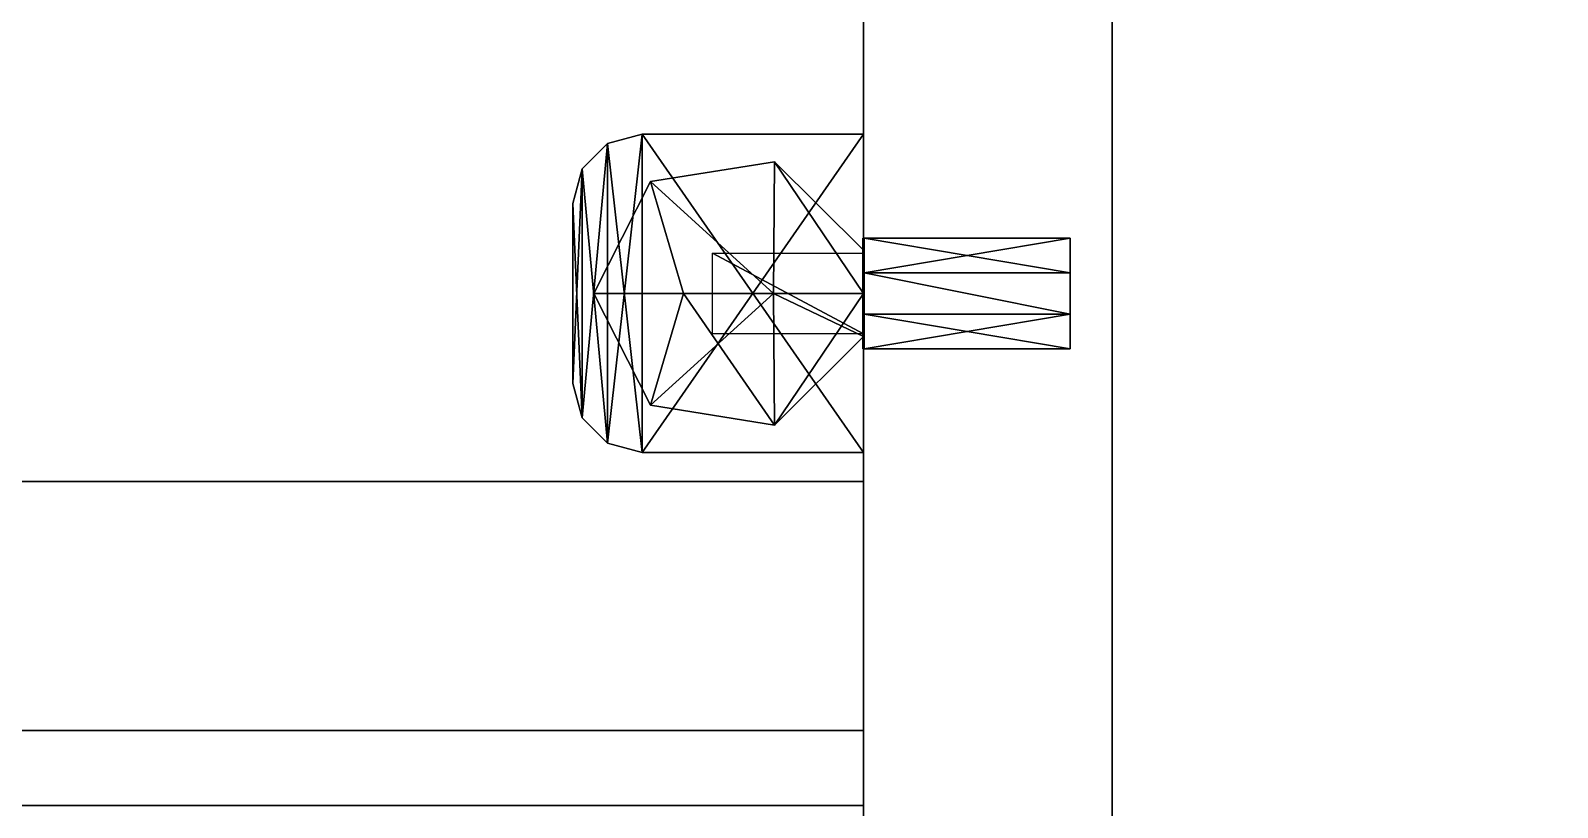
# Model space of a CAD drawing. Extents: x 0 to 4956, y -4930 to 0.
# Drawn here: x 3468.3 to 3578.7, y -4785.5 to -4729.4 of the extents above; entities that cross this region are included whole.
import ezdxf

# ---------------------------------------------------------------- set-up
doc = ezdxf.new("R2010")
doc.units = 0
for name, color, linetype in [('LAYER0', 7, 'CONTINUOUS'), ('LAYER1181', 7, 'CONTINUOUS'), ('LAYER1188', 7, 'CONTINUOUS'), ('LAYER1189', 254, 'CONTINUOUS'), ('LAYER836', 7, 'CONTINUOUS'), ('LAYER838', 7, 'CONTINUOUS'), ('LAYER842', 7, 'CONTINUOUS'), ('LAYER848', 7, 'CONTINUOUS'), ('LAYER853', 7, 'CONTINUOUS')]:
    doc.layers.add(name, color=color, linetype=linetype)

msp = doc.modelspace()

# ---------------------------------------------------------------- linework, layer by layer
at = {"layer": 'LAYER0', "invisible_edges": 1}
for points in [[(4956, 0), (0, -4930), (0, 0), (4956, 0)], [(4956, -4930, 5), (0, 0, 5), (0, -4930, 5), (4956, -4930, 5)], [(0, 0, 5), (4956, -4930, 5), (4956, 0, 5), (0, 0, 5)], [(0, -4930), (4956, 0), (4956, -4930), (0, -4930)]]:
    msp.add_3dface(points, dxfattribs=at)
at = {"layer": 'LAYER1181', "invisible_edges": 1}
for points in [[(3528.5, -4785.4, 1989), (2744.5, -4310, 1989), (2744.5, -4785.4, 1989), (3528.5, -4785.4, 1989)], [(2744.5, -4310, 1989), (3528.5, -4785.4, 1989), (3528.5, -4310, 1989), (2744.5, -4310, 1989)], [(3528.5, -4310, 1971), (2744.5, -4785.4, 1971), (2744.5, -4310, 1971), (3528.5, -4310, 1971)], [(2744.5, -4785.4, 1971), (3528.5, -4310, 1971), (3528.5, -4785.4, 1971), (2744.5, -4785.4, 1971)], [(3528.5, -4785.4, 1989), (3528.5, -4310, 1971), (3528.5, -4310, 1989), (3528.5, -4785.4, 1989)], [(3528.5, -4310, 1971), (3528.5, -4785.4, 1989), (3528.5, -4785.4, 1971), (3528.5, -4310, 1971)], [(2744.5, -4785.4, 1971), (3528.5, -4785.4, 1989), (2744.5, -4785.4, 1989), (2744.5, -4785.4, 1971)], [(3528.5, -4785.4, 1989), (2744.5, -4785.4, 1971), (3528.5, -4785.4, 1971), (3528.5, -4785.4, 1989)]]:
    msp.add_3dface(points, dxfattribs=at)
at = {"layer": 'LAYER1188'}
for points in [[(3510, -4737.57, 1971), (3512.5, -4736.9, 1969.01), (3510, -4737.57, 1969.01), (3510, -4737.57, 1971)], [(3512.5, -4736.9, 1971), (3512.5, -4736.9, 1969.01), (3510, -4737.57, 1971), (3512.5, -4736.9, 1971)], [(3512.5, -4736.9, 1969.01), (3510, -4759.23, 1969.01), (3510, -4737.57, 1969.01), (3512.5, -4736.9, 1969.01)], [(3512.5, -4759.9, 1969.01), (3510, -4759.23, 1969.01), (3512.5, -4736.9, 1969.01), (3512.5, -4759.9, 1969.01)], [(3510, -4759.23, 1971), (3512.5, -4736.9, 1971), (3510, -4737.57, 1971), (3510, -4759.23, 1971)], [(3512.5, -4759.9, 1971), (3512.5, -4736.9, 1971), (3510, -4759.23, 1971), (3512.5, -4759.9, 1971)], [(3510, -4737.57, 1969.01), (3512.5, -4759.9, 1969.01), (3512.5, -4736.9, 1969.01), (3510, -4737.57, 1969.01)], [(3510, -4737.57, 1971), (3512.5, -4759.9, 1971), (3512.5, -4736.9, 1971), (3510, -4737.57, 1971)], [(3512.5, -4736.9, 1969.01), (3510, -4737.57, 1971), (3510, -4737.57, 1969.01), (3512.5, -4736.9, 1969.01)], [(3512.5, -4736.9, 1971), (3510, -4737.57, 1971), (3512.5, -4736.9, 1969.01), (3512.5, -4736.9, 1971)], [(3528.5, -4759.9, 1969.01), (3512.5, -4736.9, 1969.01), (3528.5, -4736.9, 1969.01), (3528.5, -4759.9, 1969.01)], [(3512.5, -4759.9, 1969.01), (3512.5, -4736.9, 1969.01), (3528.5, -4759.9, 1969.01), (3512.5, -4759.9, 1969.01)], [(3528.5, -4759.9, 1971), (3512.5, -4736.9, 1971), (3528.5, -4736.9, 1971), (3528.5, -4759.9, 1971)], [(3512.5, -4759.9, 1971), (3512.5, -4736.9, 1971), (3528.5, -4759.9, 1971), (3512.5, -4759.9, 1971)], [(3512.5, -4736.9, 1969.01), (3528.5, -4736.9, 1971), (3528.5, -4736.9, 1969.01), (3512.5, -4736.9, 1969.01)], [(3512.5, -4736.9, 1971), (3528.5, -4736.9, 1971), (3512.5, -4736.9, 1969.01), (3512.5, -4736.9, 1971)], [(3512.5, -4736.9, 1969.01), (3528.5, -4759.9, 1969.01), (3512.5, -4759.9, 1969.01), (3512.5, -4736.9, 1969.01)], [(3528.5, -4736.9, 1969.01), (3528.5, -4759.9, 1969.01), (3512.5, -4736.9, 1969.01), (3528.5, -4736.9, 1969.01)], [(3528.5, -4736.9, 1971), (3512.5, -4736.9, 1969.01), (3512.5, -4736.9, 1971), (3528.5, -4736.9, 1971)], [(3528.5, -4736.9, 1969.01), (3512.5, -4736.9, 1969.01), (3528.5, -4736.9, 1971), (3528.5, -4736.9, 1969.01)], [(3512.5, -4759.9, 1971), (3528.5, -4736.9, 1971), (3512.5, -4736.9, 1971), (3512.5, -4759.9, 1971)], [(3528.5, -4759.9, 1971), (3528.5, -4736.9, 1971), (3512.5, -4759.9, 1971), (3528.5, -4759.9, 1971)], [(3528.5, -4736.9, 1969.01), (3528.5, -4759.9, 1971), (3528.5, -4759.9, 1969.01), (3528.5, -4736.9, 1969.01)], [(3528.5, -4736.9, 1971), (3528.5, -4759.9, 1971), (3528.5, -4736.9, 1969.01), (3528.5, -4736.9, 1971)], [(3528.5, -4759.9, 1969.01), (3528.5, -4736.9, 1971), (3528.5, -4736.9, 1969.01), (3528.5, -4759.9, 1969.01)], [(3528.5, -4759.9, 1971), (3528.5, -4736.9, 1971), (3528.5, -4759.9, 1969.01), (3528.5, -4759.9, 1971)], [(3508.17, -4739.4, 1971), (3510, -4737.57, 1969.01), (3508.17, -4739.4, 1969.01), (3508.17, -4739.4, 1971)], [(3510, -4737.57, 1971), (3510, -4737.57, 1969.01), (3508.17, -4739.4, 1971), (3510, -4737.57, 1971)], [(3510, -4737.57, 1969.01), (3510, -4759.23, 1969.01), (3508.17, -4739.4, 1969.01), (3510, -4737.57, 1969.01)], [(3508.17, -4757.4, 1971), (3510, -4737.57, 1971), (3508.17, -4739.4, 1971), (3508.17, -4757.4, 1971)], [(3510, -4759.23, 1971), (3510, -4737.57, 1971), (3508.17, -4757.4, 1971), (3510, -4759.23, 1971)], [(3508.17, -4739.4, 1969.01), (3510, -4759.23, 1969.01), (3510, -4737.57, 1969.01), (3508.17, -4739.4, 1969.01)], [(3508.17, -4739.4, 1971), (3510, -4759.23, 1971), (3510, -4737.57, 1971), (3508.17, -4739.4, 1971)], [(3510, -4737.57, 1969.01), (3508.17, -4739.4, 1971), (3508.17, -4739.4, 1969.01), (3510, -4737.57, 1969.01)], [(3510, -4737.57, 1971), (3508.17, -4739.4, 1971), (3510, -4737.57, 1969.01), (3510, -4737.57, 1971)], [(3510, -4759.23, 1969.01), (3512.5, -4759.9, 1969.01), (3510, -4737.57, 1969.01), (3510, -4759.23, 1969.01)], [(3510, -4759.23, 1971), (3512.5, -4759.9, 1971), (3510, -4737.57, 1971), (3510, -4759.23, 1971)], [(3507.5, -4741.9, 1971), (3508.17, -4739.4, 1969.01), (3507.5, -4741.9, 1969.01), (3507.5, -4741.9, 1971)], [(3508.17, -4739.4, 1971), (3508.17, -4739.4, 1969.01), (3507.5, -4741.9, 1971), (3508.17, -4739.4, 1971)], [(3508.17, -4739.4, 1969.01), (3508.17, -4757.4, 1969.01), (3507.5, -4741.9, 1969.01), (3508.17, -4739.4, 1969.01)], [(3507.5, -4754.9, 1971), (3508.17, -4739.4, 1971), (3507.5, -4741.9, 1971), (3507.5, -4754.9, 1971)], [(3508.17, -4757.4, 1971), (3508.17, -4739.4, 1971), (3507.5, -4754.9, 1971), (3508.17, -4757.4, 1971)], [(3507.5, -4741.9, 1969.01), (3508.17, -4757.4, 1969.01), (3508.17, -4739.4, 1969.01), (3507.5, -4741.9, 1969.01)], [(3507.5, -4741.9, 1971), (3508.17, -4757.4, 1971), (3508.17, -4739.4, 1971), (3507.5, -4741.9, 1971)], [(3508.17, -4739.4, 1969.01), (3507.5, -4741.9, 1971), (3507.5, -4741.9, 1969.01), (3508.17, -4739.4, 1969.01)], [(3508.17, -4739.4, 1971), (3507.5, -4741.9, 1971), (3508.17, -4739.4, 1969.01), (3508.17, -4739.4, 1971)], [(3508.17, -4739.4, 1969.01), (3510, -4759.23, 1969.01), (3508.17, -4757.4, 1969.01), (3508.17, -4739.4, 1969.01)], [(3508.17, -4757.4, 1969.01), (3510, -4759.23, 1969.01), (3508.17, -4739.4, 1969.01), (3508.17, -4757.4, 1969.01)], [(3508.17, -4757.4, 1971), (3510, -4759.23, 1971), (3508.17, -4739.4, 1971), (3508.17, -4757.4, 1971)], [(3513.113, -4740.316, 1985), (3522.069, -4738.882, 1971), (3513.113, -4740.316, 1971), (3513.113, -4740.316, 1985)], [(3522.069, -4738.882, 1985), (3522.069, -4738.882, 1971), (3513.113, -4740.316, 1985), (3522.069, -4738.882, 1985)], [(3522.069, -4738.882, 1985), (3513.113, -4740.316, 1985), (3522, -4748.4, 1985), (3522.069, -4738.882, 1985)], [(3522.069, -4738.882, 1971), (3513.113, -4740.316, 1985), (3513.113, -4740.316, 1971), (3522.069, -4738.882, 1971)], [(3522.069, -4738.882, 1985), (3513.113, -4740.316, 1985), (3522.069, -4738.882, 1971), (3522.069, -4738.882, 1985)], [(3522.069, -4738.882, 1985), (3513.113, -4740.316, 1985), (3522, -4748.4, 1985), (3522.069, -4738.882, 1985)], [(3528.5, -4748.4, 1985), (3522.069, -4738.882, 1985), (3522, -4748.4, 1985), (3528.5, -4748.4, 1985)], [(3528.5, -4748.4, 1985), (3522.069, -4738.882, 1985), (3522, -4748.4, 1985), (3528.5, -4748.4, 1985)], [(3528.5, -4745.277, 1985), (3522.069, -4738.882, 1985), (3528.5, -4748.4, 1985), (3528.5, -4745.277, 1985)], [(3522.069, -4738.882, 1971), (3528.5, -4745.277, 1985), (3528.5, -4745.277, 1971), (3522.069, -4738.882, 1971)], [(3522.069, -4738.882, 1985), (3528.5, -4745.277, 1985), (3522.069, -4738.882, 1971), (3522.069, -4738.882, 1985)], [(3528.5, -4745.277, 1971), (3522.069, -4738.882, 1985), (3522.069, -4738.882, 1971), (3528.5, -4745.277, 1971)], [(3528.5, -4745.277, 1985), (3522.069, -4738.882, 1985), (3528.5, -4745.277, 1971), (3528.5, -4745.277, 1985)], [(3528.5, -4745.277, 1985), (3522.069, -4738.882, 1985), (3528.5, -4748.4, 1985), (3528.5, -4745.277, 1985)], [(3515.5, -4748.4, 1985), (3513.113, -4740.316, 1985), (3509, -4748.4, 1985), (3515.5, -4748.4, 1985)], [(3509, -4748.4, 1985), (3513.113, -4740.316, 1971), (3509, -4748.4, 1971), (3509, -4748.4, 1985)], [(3513.113, -4740.316, 1985), (3513.113, -4740.316, 1971), (3509, -4748.4, 1985), (3513.113, -4740.316, 1985)], [(3513.113, -4740.316, 1971), (3509, -4748.4, 1985), (3509, -4748.4, 1971), (3513.113, -4740.316, 1971)], [(3513.113, -4740.316, 1985), (3509, -4748.4, 1985), (3513.113, -4740.316, 1971), (3513.113, -4740.316, 1985)], [(3513.113, -4740.316, 1985), (3509, -4748.4, 1985), (3515.5, -4748.4, 1985), (3513.113, -4740.316, 1985)], [(3522, -4748.4, 1985), (3513.113, -4740.316, 1985), (3515.5, -4748.4, 1985), (3522, -4748.4, 1985)], [(3522, -4748.4, 1985), (3513.113, -4740.316, 1985), (3515.5, -4748.4, 1985), (3522, -4748.4, 1985)], [(3507.5, -4754.9, 1971), (3507.5, -4741.9, 1969.01), (3507.5, -4741.9, 1971), (3507.5, -4754.9, 1971)], [(3507.5, -4754.9, 1969.01), (3507.5, -4741.9, 1969.01), (3507.5, -4754.9, 1971), (3507.5, -4754.9, 1969.01)], [(3507.5, -4754.9, 1969.01), (3507.5, -4741.9, 1971), (3507.5, -4741.9, 1969.01), (3507.5, -4754.9, 1969.01)], [(3507.5, -4754.9, 1971), (3507.5, -4741.9, 1971), (3507.5, -4754.9, 1969.01), (3507.5, -4754.9, 1971)], [(3507.5, -4741.9, 1969.01), (3508.17, -4757.4, 1969.01), (3507.5, -4754.9, 1969.01), (3507.5, -4741.9, 1969.01)], [(3507.5, -4754.9, 1969.01), (3508.17, -4757.4, 1969.01), (3507.5, -4741.9, 1969.01), (3507.5, -4754.9, 1969.01)], [(3507.5, -4754.9, 1971), (3508.17, -4757.4, 1971), (3507.5, -4741.9, 1971), (3507.5, -4754.9, 1971)], [(3517.592, -4745.48, 1969), (3528.5, -4751.32, 1969), (3517.592, -4751.32, 1969), (3517.592, -4745.48, 1969)], [(3528.5, -4745.48, 1969), (3528.5, -4751.32, 1969), (3517.592, -4745.48, 1969), (3528.5, -4745.48, 1969)], [(3528.5, -4745.277, 1985), (3528.5, -4751.522, 1971), (3528.5, -4745.277, 1971), (3528.5, -4745.277, 1985)], [(3528.5, -4751.522, 1985), (3528.5, -4751.522, 1971), (3528.5, -4745.277, 1985), (3528.5, -4751.522, 1985)], [(3528.5, -4751.522, 1971), (3528.5, -4745.277, 1985), (3528.5, -4745.277, 1971), (3528.5, -4751.522, 1971)], [(3528.5, -4751.522, 1985), (3528.5, -4745.277, 1985), (3528.5, -4751.522, 1971), (3528.5, -4751.522, 1985)], [(3513.113, -4756.483, 1985), (3515.5, -4748.4, 1985), (3509, -4748.4, 1985), (3513.113, -4756.483, 1985)], [(3509, -4748.4, 1971), (3513.113, -4756.483, 1985), (3509, -4748.4, 1985), (3509, -4748.4, 1971)], [(3513.113, -4756.483, 1971), (3513.113, -4756.483, 1985), (3509, -4748.4, 1971), (3513.113, -4756.483, 1971)], [(3509, -4748.4, 1971), (3513.113, -4756.483, 1985), (3513.113, -4756.483, 1971), (3509, -4748.4, 1971)], [(3509, -4748.4, 1985), (3513.113, -4756.483, 1985), (3509, -4748.4, 1971), (3509, -4748.4, 1985)], [(3513.113, -4756.483, 1985), (3509, -4748.4, 1985), (3515.5, -4748.4, 1985), (3513.113, -4756.483, 1985)], [(3522.069, -4757.917, 1985), (3515.5, -4748.4, 1985), (3513.113, -4756.483, 1985), (3522.069, -4757.917, 1985)], [(3522, -4748.4, 1985), (3513.113, -4756.483, 1985), (3515.5, -4748.4, 1985), (3522, -4748.4, 1985)], [(3522.069, -4757.917, 1985), (3513.113, -4756.483, 1985), (3522, -4748.4, 1985), (3522.069, -4757.917, 1985)], [(3522, -4748.4, 1985), (3515.5, -4748.4, 1985), (3522.069, -4757.917, 1985), (3522, -4748.4, 1985)], [(3528.5, -4751.522, 1985), (3522, -4748.4, 1985), (3522.069, -4757.917, 1985), (3528.5, -4751.522, 1985)], [(3528.5, -4748.4, 1985), (3522, -4748.4, 1985), (3528.5, -4751.522, 1985), (3528.5, -4748.4, 1985)], [(3528.5, -4748.4, 1985), (3522.069, -4757.917, 1985), (3522, -4748.4, 1985), (3528.5, -4748.4, 1985)], [(3528.5, -4751.522, 1985), (3522.069, -4757.917, 1985), (3528.5, -4748.4, 1985), (3528.5, -4751.522, 1985)], [(3522.069, -4757.917, 1971), (3528.5, -4751.522, 1985), (3522.069, -4757.917, 1985), (3522.069, -4757.917, 1971)], [(3528.5, -4751.522, 1971), (3528.5, -4751.522, 1985), (3522.069, -4757.917, 1971), (3528.5, -4751.522, 1971)], [(3522.069, -4757.917, 1971), (3528.5, -4751.522, 1985), (3528.5, -4751.522, 1971), (3522.069, -4757.917, 1971)], [(3522.069, -4757.917, 1985), (3528.5, -4751.522, 1985), (3522.069, -4757.917, 1971), (3522.069, -4757.917, 1985)], [(3507.5, -4754.9, 1969.01), (3508.17, -4757.4, 1971), (3507.5, -4754.9, 1971), (3507.5, -4754.9, 1969.01)], [(3508.17, -4757.4, 1969.01), (3508.17, -4757.4, 1971), (3507.5, -4754.9, 1969.01), (3508.17, -4757.4, 1969.01)], [(3508.17, -4757.4, 1969.01), (3507.5, -4754.9, 1971), (3507.5, -4754.9, 1969.01), (3508.17, -4757.4, 1969.01)], [(3508.17, -4757.4, 1971), (3507.5, -4754.9, 1971), (3508.17, -4757.4, 1969.01), (3508.17, -4757.4, 1971)], [(3513.113, -4756.483, 1971), (3522.069, -4757.917, 1985), (3513.113, -4756.483, 1985), (3513.113, -4756.483, 1971)], [(3522.069, -4757.917, 1971), (3522.069, -4757.917, 1985), (3513.113, -4756.483, 1971), (3522.069, -4757.917, 1971)], [(3513.113, -4756.483, 1971), (3522.069, -4757.917, 1985), (3522.069, -4757.917, 1971), (3513.113, -4756.483, 1971)], [(3513.113, -4756.483, 1985), (3522.069, -4757.917, 1985), (3513.113, -4756.483, 1971), (3513.113, -4756.483, 1985)], [(3508.17, -4757.4, 1969.01), (3510, -4759.23, 1971), (3508.17, -4757.4, 1971), (3508.17, -4757.4, 1969.01)], [(3510, -4759.23, 1969.01), (3510, -4759.23, 1971), (3508.17, -4757.4, 1969.01), (3510, -4759.23, 1969.01)], [(3510, -4759.23, 1969.01), (3508.17, -4757.4, 1971), (3508.17, -4757.4, 1969.01), (3510, -4759.23, 1969.01)], [(3510, -4759.23, 1971), (3508.17, -4757.4, 1971), (3510, -4759.23, 1969.01), (3510, -4759.23, 1971)], [(3510, -4759.23, 1969.01), (3512.5, -4759.9, 1971), (3510, -4759.23, 1971), (3510, -4759.23, 1969.01)], [(3512.5, -4759.9, 1969.01), (3512.5, -4759.9, 1971), (3510, -4759.23, 1969.01), (3512.5, -4759.9, 1969.01)], [(3512.5, -4759.9, 1969.01), (3510, -4759.23, 1971), (3510, -4759.23, 1969.01), (3512.5, -4759.9, 1969.01)], [(3512.5, -4759.9, 1971), (3510, -4759.23, 1971), (3512.5, -4759.9, 1969.01), (3512.5, -4759.9, 1971)], [(3512.5, -4759.9, 1971), (3528.5, -4759.9, 1969.01), (3512.5, -4759.9, 1969.01), (3512.5, -4759.9, 1971)], [(3528.5, -4759.9, 1971), (3528.5, -4759.9, 1969.01), (3512.5, -4759.9, 1971), (3528.5, -4759.9, 1971)], [(3528.5, -4759.9, 1969.01), (3512.5, -4759.9, 1971), (3512.5, -4759.9, 1969.01), (3528.5, -4759.9, 1969.01)], [(3528.5, -4759.9, 1971), (3512.5, -4759.9, 1971), (3528.5, -4759.9, 1969.01), (3528.5, -4759.9, 1971)]]:
    msp.add_3dface(points, dxfattribs=at)
at = {"layer": 'LAYER1189'}
for points in [[(3528.55, -4746.9, 1979.83), (3528.45, -4744.4, 1976.5), (3528.45, -4746.9, 1979.83), (3528.55, -4746.9, 1979.83)], [(3528.55, -4744.4, 1976.5), (3528.45, -4744.4, 1976.5), (3528.55, -4746.9, 1979.83), (3528.55, -4744.4, 1976.5)], [(3528.55, -4744.4, 1976.5), (3528.45, -4746.9, 1973.17), (3528.45, -4744.4, 1976.5), (3528.55, -4744.4, 1976.5)], [(3528.55, -4746.9, 1973.17), (3528.45, -4746.9, 1973.17), (3528.55, -4744.4, 1976.5), (3528.55, -4746.9, 1973.17)], [(3528.45, -4744.4, 1980.5), (3528.45, -4752.4, 1972.5), (3528.45, -4752.4, 1980.5), (3528.45, -4744.4, 1980.5)], [(3528.45, -4744.4, 1972.5), (3528.45, -4752.4, 1972.5), (3528.45, -4744.4, 1980.5), (3528.45, -4744.4, 1972.5)], [(3528.55, -4744.4, 1980.5), (3528.45, -4744.4, 1972.5), (3528.45, -4744.4, 1980.5), (3528.55, -4744.4, 1980.5)], [(3528.55, -4744.4, 1972.5), (3528.45, -4744.4, 1972.5), (3528.55, -4744.4, 1980.5), (3528.55, -4744.4, 1972.5)], [(3528.55, -4752.4, 1972.5), (3528.45, -4744.4, 1972.5), (3528.55, -4744.4, 1972.5), (3528.55, -4752.4, 1972.5)], [(3528.45, -4752.4, 1972.5), (3528.45, -4744.4, 1972.5), (3528.55, -4752.4, 1972.5), (3528.45, -4752.4, 1972.5)], [(3528.55, -4744.4, 1980.5), (3528.45, -4752.4, 1980.5), (3528.55, -4752.4, 1980.5), (3528.55, -4744.4, 1980.5)], [(3528.45, -4744.4, 1980.5), (3528.45, -4752.4, 1980.5), (3528.55, -4744.4, 1980.5), (3528.45, -4744.4, 1980.5)], [(3543.45, -4746.9, 1979.83), (3528.55, -4744.4, 1976.5), (3528.55, -4746.9, 1979.83), (3543.45, -4746.9, 1979.83)], [(3543.45, -4744.4, 1976.5), (3528.55, -4744.4, 1976.5), (3543.45, -4746.9, 1979.83), (3543.45, -4744.4, 1976.5)], [(3543.45, -4744.4, 1976.5), (3528.55, -4746.9, 1973.17), (3528.55, -4744.4, 1976.5), (3543.45, -4744.4, 1976.5)], [(3543.45, -4746.9, 1973.17), (3528.55, -4746.9, 1973.17), (3543.45, -4744.4, 1976.5), (3543.45, -4746.9, 1973.17)], [(3528.55, -4752.4, 1980.5), (3528.55, -4744.4, 1972.5), (3528.55, -4744.4, 1980.5), (3528.55, -4752.4, 1980.5)], [(3528.55, -4752.4, 1972.5), (3528.55, -4744.4, 1972.5), (3528.55, -4752.4, 1980.5), (3528.55, -4752.4, 1972.5)], [(3543.45, -4749.9, 1979.83), (3543.45, -4744.4, 1976.5), (3543.45, -4746.9, 1979.83), (3543.45, -4749.9, 1979.83)], [(3543.45, -4752.4, 1976.5), (3543.45, -4744.4, 1976.5), (3543.45, -4749.9, 1979.83), (3543.45, -4752.4, 1976.5)], [(3543.45, -4752.4, 1976.5), (3543.45, -4746.9, 1973.17), (3543.45, -4744.4, 1976.5), (3543.45, -4752.4, 1976.5)], [(3528.45, -4749.9, 1979.83), (3528.55, -4746.9, 1979.83), (3528.45, -4746.9, 1979.83), (3528.45, -4749.9, 1979.83)], [(3528.55, -4749.9, 1979.83), (3528.55, -4746.9, 1979.83), (3528.45, -4749.9, 1979.83), (3528.55, -4749.9, 1979.83)], [(3528.55, -4749.9, 1973.17), (3528.45, -4746.9, 1973.17), (3528.55, -4746.9, 1973.17), (3528.55, -4749.9, 1973.17)], [(3528.45, -4749.9, 1973.17), (3528.45, -4746.9, 1973.17), (3528.55, -4749.9, 1973.17), (3528.45, -4749.9, 1973.17)], [(3543.45, -4749.9, 1979.83), (3528.55, -4746.9, 1979.83), (3528.55, -4749.9, 1979.83), (3543.45, -4749.9, 1979.83)], [(3543.45, -4746.9, 1979.83), (3528.55, -4746.9, 1979.83), (3543.45, -4749.9, 1979.83), (3543.45, -4746.9, 1979.83)], [(3543.45, -4749.9, 1973.17), (3528.55, -4746.9, 1973.17), (3543.45, -4746.9, 1973.17), (3543.45, -4749.9, 1973.17)], [(3528.55, -4749.9, 1973.17), (3528.55, -4746.9, 1973.17), (3543.45, -4749.9, 1973.17), (3528.55, -4749.9, 1973.17)], [(3543.45, -4749.9, 1973.17), (3543.45, -4746.9, 1973.17), (3543.45, -4752.4, 1976.5), (3543.45, -4749.9, 1973.17)], [(3528.45, -4749.9, 1979.83), (3528.55, -4752.4, 1976.5), (3528.55, -4749.9, 1979.83), (3528.45, -4749.9, 1979.83)], [(3528.45, -4752.4, 1976.5), (3528.55, -4752.4, 1976.5), (3528.45, -4749.9, 1979.83), (3528.45, -4752.4, 1976.5)], [(3528.45, -4752.4, 1976.5), (3528.55, -4749.9, 1973.17), (3528.55, -4752.4, 1976.5), (3528.45, -4752.4, 1976.5)], [(3528.45, -4749.9, 1973.17), (3528.55, -4749.9, 1973.17), (3528.45, -4752.4, 1976.5), (3528.45, -4749.9, 1973.17)], [(3528.55, -4749.9, 1979.83), (3543.45, -4752.4, 1976.5), (3543.45, -4749.9, 1979.83), (3528.55, -4749.9, 1979.83)], [(3528.55, -4752.4, 1976.5), (3543.45, -4752.4, 1976.5), (3528.55, -4749.9, 1979.83), (3528.55, -4752.4, 1976.5)], [(3528.55, -4752.4, 1976.5), (3543.45, -4749.9, 1973.17), (3543.45, -4752.4, 1976.5), (3528.55, -4752.4, 1976.5)], [(3528.55, -4749.9, 1973.17), (3543.45, -4749.9, 1973.17), (3528.55, -4752.4, 1976.5), (3528.55, -4749.9, 1973.17)], [(3528.55, -4752.4, 1972.5), (3528.45, -4752.4, 1980.5), (3528.45, -4752.4, 1972.5), (3528.55, -4752.4, 1972.5)], [(3528.55, -4752.4, 1980.5), (3528.45, -4752.4, 1980.5), (3528.55, -4752.4, 1972.5), (3528.55, -4752.4, 1980.5)]]:
    msp.add_3dface(points, dxfattribs=at)
at = {"layer": 'LAYER836', "invisible_edges": 1}
for points in [[(3528.5, -4785.4, 871), (2744.5, -4310, 871), (2744.5, -4785.4, 871), (3528.5, -4785.4, 871)], [(2744.5, -4310, 871), (3528.5, -4785.4, 871), (3528.5, -4310, 871), (2744.5, -4310, 871)], [(3528.5, -4310, 853), (2744.5, -4785.4, 853), (2744.5, -4310, 853), (3528.5, -4310, 853)], [(2744.5, -4785.4, 853), (3528.5, -4310, 853), (3528.5, -4785.4, 853), (2744.5, -4785.4, 853)], [(3528.5, -4785.4, 871), (3528.5, -4310, 853), (3528.5, -4310, 871), (3528.5, -4785.4, 871)], [(3528.5, -4310, 853), (3528.5, -4785.4, 871), (3528.5, -4785.4, 853), (3528.5, -4310, 853)], [(2744.5, -4785.4, 853), (3528.5, -4785.4, 871), (2744.5, -4785.4, 871), (2744.5, -4785.4, 853)], [(3528.5, -4785.4, 871), (2744.5, -4785.4, 853), (3528.5, -4785.4, 853), (3528.5, -4785.4, 871)]]:
    msp.add_3dface(points, dxfattribs=at)
at = {"layer": 'LAYER838', "invisible_edges": 1}
for points in [[(3528.5, -4810, 2545), (3528.5, -4250, 5), (3528.5, -4810, 5), (3528.5, -4810, 2545)], [(3528.5, -4250, 5), (3528.5, -4810, 2545), (3528.5, -4250, 2545), (3528.5, -4250, 5)], [(3546.5, -4810, 5), (3528.5, -4250, 5), (3546.5, -4250, 5), (3546.5, -4810, 5)], [(3528.5, -4250, 5), (3546.5, -4810, 5), (3528.5, -4810, 5), (3528.5, -4250, 5)], [(3528.5, -4810, 2545), (3546.5, -4250, 2545), (3528.5, -4250, 2545), (3528.5, -4810, 2545)], [(3546.5, -4250, 2545), (3528.5, -4810, 2545), (3546.5, -4810, 2545), (3546.5, -4250, 2545)], [(3546.5, -4250, 2545), (3546.5, -4810, 5), (3546.5, -4250, 5), (3546.5, -4250, 2545)], [(3546.5, -4810, 5), (3546.5, -4250, 2545), (3546.5, -4810, 2545), (3546.5, -4810, 5)]]:
    msp.add_3dface(points, dxfattribs=at)
at = {"layer": 'LAYER842', "invisible_edges": 1}
for points in [[(2744.5, -4810, 85), (3528.5, -4250, 85), (3528.5, -4810, 85), (2744.5, -4810, 85)], [(3528.5, -4250, 85), (2744.5, -4810, 85), (2744.5, -4250, 85), (3528.5, -4250, 85)], [(2744.5, -4250, 103), (3528.5, -4810, 103), (3528.5, -4250, 103), (2744.5, -4250, 103)], [(3528.5, -4810, 103), (2744.5, -4250, 103), (2744.5, -4810, 103), (3528.5, -4810, 103)], [(3528.5, -4810, 103), (3528.5, -4250, 85), (3528.5, -4250, 103), (3528.5, -4810, 103)], [(3528.5, -4250, 85), (3528.5, -4810, 103), (3528.5, -4810, 85), (3528.5, -4250, 85)]]:
    msp.add_3dface(points, dxfattribs=at)
at = {"layer": 'LAYER848', "invisible_edges": 1}
for points in [[(2744.5, -4762, 5), (3528.5, -4780, 5), (2744.5, -4780, 5), (2744.5, -4762, 5)], [(3528.5, -4780, 5), (2744.5, -4762, 5), (3528.5, -4762, 5), (3528.5, -4780, 5)], [(3528.5, -4762, 85), (2744.5, -4780, 85), (3528.5, -4780, 85), (3528.5, -4762, 85)], [(2744.5, -4780, 85), (3528.5, -4762, 85), (2744.5, -4762, 85), (2744.5, -4780, 85)], [(2744.5, -4762, 5), (3528.5, -4762, 85), (3528.5, -4762, 5), (2744.5, -4762, 5)], [(3528.5, -4762, 85), (2744.5, -4762, 5), (2744.5, -4762, 85), (3528.5, -4762, 85)], [(3528.5, -4762, 85), (3528.5, -4780, 5), (3528.5, -4762, 5), (3528.5, -4762, 85)], [(3528.5, -4780, 5), (3528.5, -4762, 85), (3528.5, -4780, 85), (3528.5, -4780, 5)], [(2744.5, -4780, 85), (3528.5, -4780, 5), (3528.5, -4780, 85), (2744.5, -4780, 85)], [(3528.5, -4780, 5), (2744.5, -4780, 85), (2744.5, -4780, 5), (3528.5, -4780, 5)]]:
    msp.add_3dface(points, dxfattribs=at)
at = {"layer": 'LAYER853', "invisible_edges": 1}
for points in [[(3528.5, -4810, 2544), (2744.5, -4250, 2544), (2744.5, -4810, 2544), (3528.5, -4810, 2544)], [(2744.5, -4250, 2544), (3528.5, -4810, 2544), (3528.5, -4250, 2544), (2744.5, -4250, 2544)], [(3528.5, -4250, 2526), (2744.5, -4810, 2526), (2744.5, -4250, 2526), (3528.5, -4250, 2526)], [(2744.5, -4810, 2526), (3528.5, -4250, 2526), (3528.5, -4810, 2526), (2744.5, -4810, 2526)], [(3528.5, -4810, 2544), (3528.5, -4250, 2526), (3528.5, -4250, 2544), (3528.5, -4810, 2544)], [(3528.5, -4250, 2526), (3528.5, -4810, 2544), (3528.5, -4810, 2526), (3528.5, -4250, 2526)]]:
    msp.add_3dface(points, dxfattribs=at)

doc.saveas('drawing.dxf')
